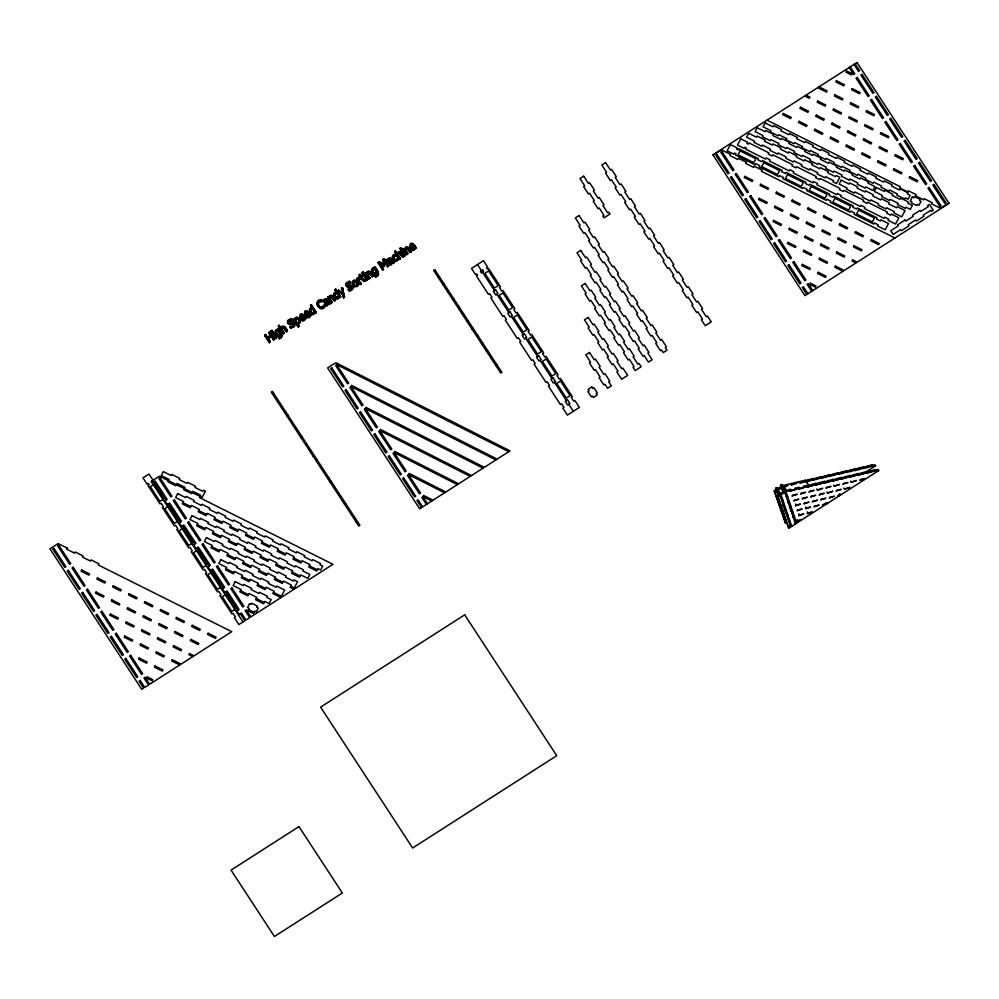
<?xml version="1.0" encoding="UTF-8"?>
<svg xmlns="http://www.w3.org/2000/svg" width="999" height="999" viewBox="0 0 999 999"><rect width="100%" height="100%" fill="white"/><g stroke="black" fill="none" stroke-linecap="round" stroke-linejoin="round"><path stroke-width="1.5" d="M389.448 263.137L390.971 260.052C387.15 261.251 390.884 265.284 391.895 261.463L390.971 260.052M305.507 314.348L306.293 312.637L308.029 312.687M410.639 247.003L411.426 245.304L413.161 245.342M352.372 283.129L354.408 286.875L357.592 286.351A2.448 2.41 -18.7 0 0 358.354 284.94L357.692 282.542L355.756 280.956A2.448 2.398 -18.7 0 0 355.207 280.869M317.395 302.897C315.784 307.53 323.239 310.19 324.95 305.482L324.25 304.395L325.224 306.293C320.779 314.71 311.838 300.025 321.104 299.588L322.015 301.548L321.104 299.588M318.344 304.658C319.955 310.851 327.46 301.398 322.939 307.48M358.017 278.783L357.53 278.034L356.643 278.596L360.252 284.503L361.139 283.941C356.106 280.806 360.09 279.033 359.428 276.848A2.035 1.998 -18.7 0 0 358.741 277.31L358.291 279.608L359.016 278.122M358.766 280.319L360.289 278.559L359.19 274.887L360.065 274.325L361.301 276.598L363.112 275.462L362.649 274.75L361.026 275.786M312.237 308.316L310.514 305.294L311.388 304.732L316.308 312.65L315.434 313.224L314.822 311.888L313.249 313.761A1.986 1.948 -18.7 0 1 311.838 313.761L310.015 312.138L309.365 309.69A2.435 2.385 -18.7 0 1 310.04 308.316A2.822 2.76 -18.7 0 1 311.963 307.505L312.237 308.316A2.822 2.76 -18.7 0 0 311.451 308.454M314.822 311.888L314.922 313.199L313.524 314.573A1.986 1.948 -18.7 0 1 312.113 314.573L310.289 312.949L309.64 310.502A2.435 2.385 -18.7 0 1 310.314 309.128M336.626 292.707L334.902 289.673L335.776 289.111L340.696 297.04L339.822 297.602L339.21 296.266L337.637 298.139A1.986 1.948 -18.7 0 1 336.226 298.139L334.403 296.516L333.753 294.068A2.435 2.385 -18.7 0 1 334.415 292.695A2.822 2.76 -18.7 0 1 336.351 291.883L336.626 292.707A2.822 2.76 -18.7 0 0 335.839 292.832M339.21 296.266L339.31 297.577L337.912 298.963A1.986 1.948 -18.7 0 1 336.501 298.951L334.677 297.327L334.028 294.88A2.435 2.385 -18.7 0 1 334.153 294.38M280.906 327.909C282.38 323.139 287.337 328.321 287.375 331.193L286.488 331.755L282.917 327.797A1.786 1.748 -18.7 0 0 282.043 328.571L281.656 329.445L284.153 333.254L283.266 333.816L278.346 325.899L279.233 325.337L281.381 328.172M328.983 297.115C330.444 292.345 335.414 297.527 335.452 300.399L334.565 300.961L330.994 297.003A1.786 1.748 -18.7 0 0 330.12 297.777L329.732 298.651L332.217 302.46L331.343 303.022L327.734 297.115L328.609 296.553L329.258 297.927C330.444 293.544 335.202 297.577 335.452 300.399M366.733 272.939C368.194 268.169 373.151 273.351 373.189 276.224L372.315 276.785L368.743 272.827A1.786 1.748 -18.7 0 0 367.869 273.601L367.482 274.475L369.967 278.284L369.093 278.846L365.484 272.939L366.358 272.377L367.008 273.751M397.165 253.446C398.626 248.676 403.584 253.858 403.621 256.731L402.747 257.292L399.175 253.334A1.786 1.748 -18.7 0 0 398.301 254.108L397.914 254.982L400.399 258.791L399.525 259.353L394.605 251.436L395.479 250.874L397.44 254.258L398.176 252.847M328.609 303.022L327.36 304.795A1.873 1.836 -18.7 0 1 325.936 305.057L325.599 304.945A2.123 2.085 -18.7 0 1 324.712 304.183C324.263 301.498 328.634 297.365 323.464 301.236C329.695 299.613 324.563 300.599 324.987 304.995A2.123 2.085 -18.7 0 0 325.874 305.756L326.211 305.869A1.873 1.836 -18.7 0 0 327.635 305.607L328.609 303.022L329.233 304.37L330.107 303.821L327.235 299.088L325.674 298.539L323.439 299.8L322.839 300.399L323.688 302.085M392.37 262.175L391.121 263.948A1.873 1.836 -18.7 0 1 389.697 264.223L389.36 264.098A2.123 2.085 -18.7 0 1 388.474 263.349C388.761 260.327 391.945 255.532 387.45 261.251C392.644 257.33 388.336 261.426 388.748 264.161A2.123 2.085 -18.7 0 0 389.635 264.922L389.972 265.035A1.873 1.836 -18.7 0 0 391.396 264.76L392.37 262.175L392.994 263.536L393.868 262.974L390.996 258.254L389.435 257.705L387.2 258.966L386.601 259.565L387.45 261.251M374.375 268.531L374.013 267.47L374.837 266.945C376.798 269.543 381.668 275.749 375.686 277.048C372.714 274.5 379.832 274.937 376.848 271.928L374.775 273.863L372.09 272.252M376.848 271.928L377.123 272.739C374.213 278.908 368.206 268.032 374.013 267.47M314.348 311.164C312.962 315.946 307.58 308.416 312.425 308.216L314.623 311.975L313.311 313.574M338.736 295.542C337.35 300.324 331.968 292.794 336.813 292.595C344.717 301.248 329.595 296.99 337.088 293.419L339.011 296.353M279.945 333.004C278.434 337.637 273.326 330.357 278.109 330.194L280.045 334.215M376.386 271.228C374.875 275.861 369.78 268.581 374.563 268.419L376.66 272.04L375 273.651M328.421 303.122L326.96 304.832M391.895 261.463L391.196 263.773M310.214 313.798C307.367 325.249 299.4 304.77 309.515 312.525L305.906 314.835L306.88 315.771A1.723 1.686 -18.7 0 0 308.029 315.909L310.214 313.798L309.103 316.383M412.275 249.25L411.301 248.314L414.922 246.004C413.111 241.446 407.167 246.466 410.801 249.4C414.273 253.971 417.532 244.068 415.147 248.127M300.474 316.933L301.923 315.584L303.471 316.458C302.073 311.988 297.327 317.907 300.649 319.955C306.056 324.475 305.706 313.399 306.069 318.781M281.656 329.445L281.768 327.759A1.786 1.748 -18.7 0 1 282.642 326.985L283.853 327.397L286.488 331.755M329.732 298.651L329.845 296.965A1.786 1.748 -18.7 0 1 330.719 296.191L331.93 296.616L334.565 300.961M367.482 274.475L367.595 272.777A1.786 1.748 -18.7 0 1 368.469 272.015L369.68 272.427L372.315 276.785M397.914 254.982L398.027 253.296A1.786 1.748 -18.7 0 1 398.901 252.522L400.112 252.947L402.747 257.292M405.157 249.35L405.544 248.476A1.786 1.748 -18.7 0 1 406.418 247.702L407.629 248.127L410.264 252.472L411.151 251.91C411.113 249.038 406.143 243.856 404.682 248.626L403.434 248.626L403.708 249.438L407.043 254.545L407.642 253.159L405.157 249.35L407.917 253.971M405.432 250.162L405.819 249.288A1.786 1.748 -18.7 0 1 406.693 248.514L410.264 252.472M295.017 319.855C296.403 314.985 301.76 322.602 296.903 322.739L295.017 319.855L297.178 323.551C302.035 323.414 296.678 315.796 295.292 320.667M352.197 288.299L351.236 289.348M405.144 248.888L406.081 247.715M336.688 364.71L335.564 365.434L347.552 383.766L348.676 383.054L336.576 364.535L337.2 363.361L510.027 450.886L419.655 508.766L327.61 367.919L335.489 362.874L337.2 363.361M393.281 256.006L392.507 258.591L394.543 261.251A2.398 2.36 -18.7 0 0 396.166 261.438C399.588 260.027 399.438 256.169 395.891 260.627A2.398 2.36 -18.7 0 1 394.268 260.439C391.196 259.128 391.72 254.196 395.292 254.233L396.141 256.044L395.292 254.233M305.794 317.969C297.927 327.023 297.802 306.581 304.757 316.558L301.448 319.28M310.826 314.735C309.053 323.738 300.137 309.653 308.241 312.412L305.469 314.185L305.244 312.887L306.368 311.638M415.959 247.402C408.091 256.468 407.954 236.014 414.922 246.004M360.027 277.447L360.614 277.06L363.636 281.593L366.221 280.619C365.597 277.759 361.963 281.843 361.488 276.498L364.123 280.657M365.447 279.033C365.959 282.792 360.102 279.77 360.614 277.06M317.732 302.26L318.856 301.211M377.285 275.212L377.123 272.739M365.946 279.807L365.072 280.582M293.107 326.586L294.118 324.975C292.682 322.577 287.138 326.698 287.5 321.516A2.635 2.585 -18.7 0 1 288.074 320.13L291.271 318.506L292.257 320.404L291.908 319.63L290.072 319.83L288.748 322.128L293.481 322.028L294.73 323.301L294.643 326.486L291.059 328.259C287.724 325.05 294.056 327.235 293.843 324.163C292.882 321.253 288.424 325.936 287.774 322.327A2.635 2.585 -18.7 0 1 288.349 320.941M304.058 319.605L305.132 317.058L302.984 319.143A1.723 1.686 -18.7 0 1 301.848 319.006L300.861 318.069L304.483 315.746M372.839 269.006L371.765 270.667L372.028 272.44M786.488 485.189L787.424 484.44L788.149 485.539L781.855 487.999L780.993 486.488M790.721 484.203L791.658 483.466L792.382 484.565L796.615 483.578L795.891 482.48L794.954 483.229M791.445 485.314L792.382 484.565M782.055 489.635L780.544 485.164L781.668 484.453L785.376 490.946L790.546 489.21L791.258 490.309L790.321 491.058L794.555 490.072L795.491 489.323L794.779 488.224L799.013 487.25L799.724 488.349L798.788 489.098L803.021 488.111L803.958 487.362L803.246 486.263L807.479 485.277L808.191 486.388L807.267 487.125L806.543 486.026M799.912 483.341L805.082 481.618L804.357 480.519L803.421 481.256M804.482 481.019L805.419 480.269L809.252 486.138L808.328 486.888M804.832 480.931L812.824 478.546L813.548 479.645L812.612 480.394L822.015 477.684L821.29 476.585L813.311 478.971M805.556 482.03L813.548 479.645M811.9 479.295L812.824 478.546M807.954 485.701L815.946 483.316L816.658 484.415L815.733 485.164L825.124 482.455L824.412 481.356L815.009 484.065L815.946 483.316M820.366 477.335L829.757 474.625L830.481 475.724L821.078 478.434L820.366 477.335L821.29 476.585M810.052 486.301L810.976 485.564M807.267 487.125L816.658 484.415M821.078 478.434L822.015 477.684M828.833 475.374L829.757 474.625M818.518 484.34L819.442 483.591M830.481 475.724L829.545 476.473L838.948 473.763L838.236 472.664L830.244 475.037M823.476 482.105L832.879 479.395L833.603 480.494L824.2 483.204L823.476 482.105L824.412 481.356M796.265 505.082L795.329 505.831L800.499 504.108L796.265 505.082L795.541 503.983M824.2 483.204L825.124 482.455M838.236 472.664L837.299 473.401L846.702 470.691L847.414 471.79L846.49 472.539L855.881 469.83L855.169 468.731L847.177 471.116M817.394 490.097L822.564 488.361L817.394 490.097L816.683 488.986M826.985 482.38L827.909 481.63M838.948 473.763L838.011 474.513L847.414 471.79M832.879 479.395L831.942 480.144L841.345 477.422L842.07 478.533L841.133 479.27L840.409 478.171L841.345 477.422M833.603 480.494L832.666 481.243L842.07 478.533M840.409 478.171L849.812 475.462L850.536 476.56L849.6 477.31L859.003 474.6L858.278 473.501L850.286 475.886M854.232 469.48L863.636 466.77L864.347 467.869L854.957 470.579L854.232 469.48L855.169 468.731M806.393 508.041L805.456 508.791L810.626 507.067L806.393 508.041L805.681 506.943M834.327 486.163L839.497 484.44L834.327 486.163L833.616 485.064M799.6 514.935L798.663 515.684L803.833 513.948L799.6 514.935L798.875 513.836M854.957 470.579L855.881 469.83M841.133 479.27L850.536 476.56M827.534 493.056L832.704 491.321L827.534 493.056L826.81 491.958M848.875 476.211L849.812 475.462M797.876 520.641L796.94 521.391L800.836 519.955L797.876 520.641L797.152 519.542M808.066 512.974L807.13 513.723L812.299 511.988L808.066 512.974L807.342 511.875M864.347 467.869L863.423 468.618L872.826 465.909L872.102 464.81L864.11 467.182M857.354 474.25L866.745 471.54L867.469 472.639L858.066 475.349L857.354 474.25L858.278 473.501M858.066 475.349L859.003 474.6M872.102 464.81L871.165 465.546L874.899 464.685L875.624 465.784L863.923 473.276M851.273 482.242L856.43 480.507L851.273 482.242L850.549 481.131M872.826 465.909L871.89 466.658L875.624 465.784M844.467 489.123L849.637 487.4L844.467 489.123L843.743 488.024M865.821 472.277L866.745 471.54M826.635 503.883L827.559 503.134L822.402 504.87L826.635 503.883L825.911 502.784M867.469 472.639L866.533 473.389L875.936 470.666L875.224 469.567L867.232 471.953M840.509 494.83L837.661 496.016L840.509 494.83L839.784 493.718M874.287 470.317L878.021 469.455L878.733 470.554L874.999 471.416L874.287 470.317L875.224 469.567M874.999 471.416L875.936 470.666M327.21 300.886C323.389 302.085 327.123 306.131 328.134 302.31L327.21 300.886L325.861 304.358M264.685 335.09L265.609 334.49L267.345 337.163L270.554 335.115L268.806 332.442L269.73 331.855L274.176 338.649L273.526 340.06L271.079 335.914L267.869 337.962L270.329 342.108L269.405 342.707L264.685 335.09L269.405 342.707M271.004 330.981L272.003 330.332L272.577 331.231L271.853 332.679L271.004 330.981L271.853 332.679M362.113 272.615L363.112 271.978L363.698 272.864L362.974 274.325L362.113 272.615L362.974 274.325M383.991 261.001L384.215 266.508L379.533 262.849L383.366 268.719L382.779 270.08L378.059 262.462L379.32 261.663L383.529 264.335L382.729 259.478L384.016 258.654L388.461 265.447L387.812 266.858L383.716 260.177L387.812 266.858M400.062 248.301L401.061 247.665L401.648 248.564L400.924 250.012L400.062 248.301L400.924 250.012M278.621 326.71L279.233 325.337M310.789 306.106L311.388 304.732M335.177 290.484L335.776 289.111M394.88 252.248L395.479 250.874M264.96 335.901L265.609 334.49M270.554 335.115L270.829 335.926L269.081 333.254L269.73 331.855M271.278 331.793L272.003 330.332M362.387 273.426L363.112 271.978M378.334 263.286L379.595 262.475L382.754 264.473M400.337 249.126L401.061 247.665M271.578 331.868L272.577 331.231M362.699 273.514L363.698 272.864M400.649 249.201L401.648 248.564M350.112 282.355L347.615 282.904L346.69 284.39C350.924 284.777 357.692 286.775 348.913 290.209C346.603 288.024 352.485 289.76 351.973 286.925C350.861 284.166 345.629 288.861 345.629 284.278A2.635 2.585 -18.7 0 1 346.203 282.892L349.4 281.268L350.112 282.355L350.312 283.216L347.04 284.678L347.827 286.251M321.815 300.687C317.557 299.675 316.92 305.257 319.955 307.217M272.203 332.679L273.077 332.118L276.411 337.225L275.811 338.599L272.203 332.679L275.811 338.599M277.16 330.432L278.384 328.721C280.719 331.106 285.04 337.637 279.233 338.836C276.523 336.426 281.693 337.175 281.006 334.752M293.319 319.156L294.543 319.131C296.703 312.974 303.684 322.977 297.365 323.439L299.038 326.386L298.152 326.948L293.319 319.156L298.152 326.948M342.869 293.768L341.546 288.261L342.457 287.675L344.493 297.277L343.556 297.877L343.094 295.142L337.749 290.697L338.698 290.085L342.595 292.957M363.311 274.325L364.198 273.763L367.52 278.858L366.92 280.232L363.311 274.325L366.92 280.232M401.261 250.012L402.147 249.45L405.482 254.558L404.87 255.931L401.261 250.012L404.87 255.931M350.312 283.216L349.4 281.268M272.477 333.491L273.077 332.118M278.384 328.721L277.934 330.319M293.594 319.967L294.193 318.594M328.009 297.927L328.609 296.553M338.024 291.508L338.698 290.085M342.744 288.486L341.82 289.073L341.546 288.261M356.918 279.408L357.53 278.034M363.586 275.137L364.198 273.763M374.288 268.281L375.112 267.757M401.536 250.824L402.147 249.45M323.414 301.273L322.839 300.399M395.866 255.232C392.644 254.483 392.607 259.016 394.955 260.277M361.763 277.31L363.386 276.273L363.112 275.462M303.197 315.634L300.437 317.407L300.2 316.121L301.323 314.86M268.144 338.786L271.353 336.725M411.301 248.314L411.026 247.502L414.647 245.192M305.744 314.997L307.592 313.811M410.876 247.665L410.601 246.853L413.361 245.08C411.925 242.657 408.953 245.891 410.876 247.665L412.712 246.478M306.481 316.059L309.79 313.336L309.515 312.525M383.941 265.697L383.716 260.177M290.309 327.123L292.52 326.873M351.885 285.602C355.144 287.3 351.973 291.283 349.188 291.021L348.439 289.885L349.238 289.91M269.131 341.895L270.055 341.296L267.869 337.962M273.526 340.06L274.176 338.649M275.537 337.787L276.411 337.225M283.266 333.816L283.878 332.442L281.381 328.634M286.214 330.944L287.1 330.382M315.16 312.4L316.034 311.838M328.958 303.559L329.832 303.009M331.343 303.022L331.943 301.648L329.458 297.839M334.29 300.15L335.177 299.588M339.548 296.778L340.422 296.216M360.252 284.503L360.864 283.129L358.491 279.508M366.645 279.42L367.52 278.858M369.093 278.846L369.692 277.472L367.207 273.664M372.04 275.974L372.914 275.412M382.779 270.08L383.366 268.719M387.537 266.046L388.461 265.447M392.719 262.725L393.594 262.163M399.525 259.353L400.124 257.979L397.639 254.171M402.472 256.481L403.346 255.919M404.595 255.12L405.482 254.558M407.043 254.545L407.642 253.159M409.99 251.661L410.876 251.099M278.421 337.088L279.233 338.836M375.686 277.048L375.1 276.161L375.949 275.924M297.877 326.136L298.763 325.574L297.365 323.439M343.556 297.877L344.218 296.466L342.457 287.675M438.424 277.697L439.548 276.973M272.502 394.018L273.626 393.294M443.219 285.04L444.343 284.315M448.014 292.37L449.138 291.646M452.797 299.7L453.933 298.988M284.49 412.35L285.614 411.638M286.888 416.021L288.012 415.297M457.592 307.043L458.728 306.318M462.387 314.373L463.511 313.661M713.149 155.157L721.303 149.937L722.602 150.412L730.506 154.358L729.882 155.532L737.786 159.478L738.411 158.304L746.315 162.25L745.691 163.424L753.596 167.382L754.22 166.209L762.125 170.155L761.5 171.328L894.942 237.999M467.182 321.715L468.306 320.991M298.876 434.365L300 433.641M301.273 438.024L302.397 437.312M471.978 329.046L473.101 328.334M476.773 336.388L477.897 335.664M481.568 343.718L482.692 342.994M313.249 456.368L314.373 455.644M315.647 460.039L316.77 459.315M486.363 351.061L487.487 350.337M491.158 358.391L492.282 357.667M495.954 365.734L497.077 365.01M327.635 478.384L328.758 477.659M330.032 482.042L331.156 481.318M342.02 500.387L343.144 499.662M344.418 504.058L345.542 503.334M356.393 522.39L357.53 521.678M948.813 202.972L940.646 208.204L939.36 207.73L931.455 203.784L932.067 202.61L924.162 198.664L923.551 199.837L915.646 195.879L916.258 194.705L908.353 190.759L907.741 191.933L899.837 187.987L900.449 186.813L767.007 120.142M777.647 494.118L775.674 488.299L776.797 487.574L781.081 494.755L780.494 494.068M774.237 490.809L785.626 523.426L774.237 490.809L782.117 485.764L805.419 480.269M781.131 486.888L782.254 486.176M774.962 491.908L783.915 486.525M781.992 488.399L783.116 487.687M783.104 491.683L784.227 490.971M878.733 470.554L788.735 528.196L777.359 495.579L783.915 491.371M784.964 492.757L786.088 492.045L787.487 496.141L786.35 496.865L784.377 491.033L785.514 490.322L781.668 484.453M788.735 528.196L778.071 496.678L785.951 491.633L809.252 486.138M786.225 492.445L785.102 493.169L781.268 487.3M786.213 496.453L787.337 495.729M787.761 496.965L786.638 497.689L788.024 501.785L789.148 501.073L787.037 495.866M786.775 498.101L787.899 497.377M787.886 501.386L789.01 500.661M783.416 505.731L784.552 505.019L785.938 509.115L784.814 509.84L782.704 504.632M789.56 502.297L788.436 503.021L787.587 501.51M789.547 506.306L790.671 505.581M785.089 510.664L786.213 509.94L787.599 514.048L786.475 514.76L784.365 509.565M791.233 507.23L790.109 507.942L789.385 506.843M792.344 510.514L791.22 511.226L790.496 510.127M787.886 514.86L786.75 515.584L788.149 519.692L789.272 518.968L787.162 513.761M792.756 511.738L791.633 512.462L793.019 516.57L794.155 515.846L792.045 510.639M791.77 512.874L792.894 512.15M792.881 516.158L794.005 515.434M794.567 517.07L793.443 517.794L792.719 516.695M794.555 521.078L795.679 520.354M795.379 520.491L796.091 521.59L794.967 522.315L795.491 523.876L794.779 522.777M289.186 320.204L290.372 319.618M414.223 249.051L413.424 249.388A1.723 1.686 -18.7 0 1 413.037 249.425M280.007 337.512L281.356 336.139L280.407 333.703C277.734 339.648 271.803 329.82 277.56 329.245M357.242 284.028L355.169 281.069A1.399 1.374 -18.7 0 0 354.146 281.081L353.122 281.693A2.473 2.423 -18.7 0 0 352.759 282.118M388.324 259.116L389.285 258.616M324.563 299.962L325.524 299.463M354.146 281.081L353.509 281.493A1.411 1.386 -18.7 0 0 353.059 282.417L354.982 285.352A1.411 1.386 -18.7 0 0 356.019 285.339L356.655 284.927A1.411 1.386 -18.7 0 0 357.093 284.003L356.968 283.216M396.391 260.414C398.489 259.028 397.864 257.155 396.116 259.603A1.523 1.486 -18.7 0 1 395.042 259.628L393.556 257.23L396.141 256.044M295.979 318.244C299.675 316.333 302.397 324.213 297.64 324.25M375.412 276.236C380.856 275.212 377.41 269.143 374.837 266.945M278.958 338.012L281.568 336.438L281.706 333.866M394.205 255.394L395.567 255.045M291.458 323.139L292.282 322.864M785.376 490.946L786.3 490.197M796.365 482.904L800.124 481.493L800.848 482.592M861.787 473.776L863.273 473.426M376.66 272.04L374.837 269.231L373.489 269.693L372.839 271.616L374.4 273.564M314.623 311.975L312.699 309.028L311.376 309.49L310.739 311.463L312.375 313.536M280.22 333.816L278.384 331.006L276.748 331.693L276.398 333.391L278.246 335.427M290.035 326.311L290.784 327.447C293.356 327.872 297.028 323.426 293.082 322.727M290.959 319.43L292.257 320.404L289.223 321.391L289.335 323.289M399.325 252.223L401.148 252.997L403.621 256.731M283.079 326.685L284.89 327.46L287.375 331.193M302.26 314.66L304.757 316.558M322.015 301.548L318.943 302.31L318.381 304.832M369.28 271.691L373.189 276.224M390.134 258.491L393.868 262.974M182.917 502.659L190.821 506.605M198.726 510.551L206.631 514.497M214.535 518.456L222.44 522.402M230.344 526.348L238.249 530.294M246.154 534.253L254.058 538.199M261.963 542.145L269.867 546.103M277.772 550.049L285.677 553.995M293.581 557.942L301.486 561.9M309.39 565.846L317.295 569.792M197.303 524.662L205.207 528.608M213.112 532.567L221.016 536.513M228.921 540.459L236.825 544.405M244.73 548.364L252.635 552.31M260.539 556.256L268.444 560.202M276.348 564.16L284.253 568.106M292.158 572.052L300.062 576.011M211.688 546.665L219.58 550.624M227.485 554.57L235.389 558.516M243.294 562.462L251.199 566.421M259.103 570.367L267.008 574.313M274.912 578.271L282.817 582.217M290.721 586.163L294.28 587.936M226.061 568.681L233.966 572.627M241.87 576.573L249.775 580.531M257.68 584.477L265.584 588.423M273.489 592.37L281.393 596.328M240.447 590.684L248.351 594.63M256.256 598.588L264.161 602.534M248.501 609.527L254.033 612.3M336.576 364.535L508.728 451.723M497.19 459.115L351.573 385.364L350.961 386.538L495.891 459.94M484.353 467.332L365.959 407.367L365.334 408.541L483.054 468.169M471.516 475.561L380.344 429.383L379.72 430.557L470.217 476.386M458.678 483.778L394.73 451.386L394.106 452.559L457.38 484.602M445.841 491.995L409.103 473.401L408.479 474.562L444.543 492.832M433.004 500.224L423.501 495.404L422.877 496.578L431.705 501.048M308.229 311.663L309.79 313.336M379.533 262.849L384.215 266.508M407.979 247.59L411.151 251.91M337.749 290.697L343.094 295.142M339.947 291.621L341.895 293.044M327.16 299.6L330.107 303.821M352.048 287.213L347.502 287.35L345.904 285.09A2.635 2.585 -18.7 0 1 346.191 284.141M356.78 283.117L355.444 281.88A1.399 1.374 -18.7 0 0 354.42 281.893L353.783 282.305A1.411 1.386 -18.7 0 0 353.334 283.229L355.257 286.164A1.411 1.386 -18.7 0 0 356.293 286.151L357.317 285.539A2.448 2.41 -18.7 0 0 358.079 284.116L357.417 281.73L355.482 280.145A2.448 2.398 -18.7 0 0 353.858 280.244L352.847 280.881A2.473 2.423 -18.7 0 0 352.098 282.317C351.735 284.703 354.77 287.662 356.93 285.739A1.411 1.386 -18.7 0 0 357.305 285.165M411.026 247.502L412 248.439A1.723 1.686 -18.7 0 0 413.149 248.576L415.284 246.503L415.559 247.315M855.132 63.699L859.689 70.667L858.553 71.391L854.008 64.423M850.249 66.821L854.807 73.789L853.683 74.513L849.125 67.545M812.824 290.597L808.278 283.629L807.142 284.353L811.7 291.321M807.954 293.718L803.396 286.75L802.272 287.475L806.83 294.443M867.869 465.784L868.593 466.883M870.978 470.554L871.702 471.653M866.932 466.533L867.656 467.632M870.054 471.303L870.766 472.402M859.402 467.744L860.114 468.856M862.512 472.515L863.236 473.613M858.466 468.494L859.19 469.592M861.588 473.264L862.299 474.363M850.936 469.717L851.648 470.816M854.045 474.488L854.769 475.586M849.999 470.467L850.723 471.565M853.121 475.224L853.833 476.336M842.469 471.678L843.181 472.777M845.579 476.448L846.303 477.547M841.533 472.427L842.244 473.526M844.642 477.197L845.366 478.296M834.003 473.638L834.714 474.737M837.112 478.409L837.836 479.508M833.066 474.388L833.778 475.487M836.175 479.158L836.9 480.257M838.848 494.468L839.572 495.566M825.524 475.599L826.248 476.71M828.646 480.369L829.37 481.468M824.6 476.348L825.311 477.447M827.709 481.118L828.433 482.217M817.057 477.572L817.781 478.671M820.179 482.342L820.891 483.441M816.133 478.321L816.845 479.42M819.242 483.079L819.967 484.19M808.591 479.532L809.315 480.631M811.712 484.303L812.424 485.402M807.654 480.282L808.378 481.381M810.776 485.052L811.5 486.151M783.191 485.427L787.025 491.296M785.239 490.534L785.951 491.633L785.514 490.322M780.544 485.164L784.377 491.033M784.827 492.357L784.103 491.246L784.39 492.07M782.379 490.584L783.241 492.095M775.674 488.299L779.507 494.168L781.48 499.987L782.604 499.275L781.218 495.167L780.082 495.891L779.232 494.38L780.231 496.291M776.111 489.61L776.972 491.121L777.959 489.985M776.385 490.422L777.11 491.533M777.497 493.706L778.358 495.217M777.359 495.579L778.071 496.678M789.897 525.899L790.621 526.997L790.084 525.437L791.22 524.712L791.745 526.273M477.497 264.548L481.568 270.779M482.529 272.252L494.505 290.597M496.903 294.255L508.891 312.6M511.288 316.271L523.276 334.603M525.674 338.274L537.649 356.618M540.047 360.289L552.035 378.621M554.433 382.292L566.421 400.636M568.818 404.295L573.376 411.263M415.621 247.277L416.233 248.214M403.434 248.626L406.768 253.721M401.336 248.476L401.923 249.375M402.422 250.262L405.756 255.369M395.754 251.686L397.44 254.258M394.605 251.436L399.25 258.541M391.246 260.864L392.17 262.275M386.601 259.565L387.175 260.427M388.736 266.258L384.016 258.654M379.807 263.674L383.641 269.53M378.059 262.462L382.505 269.268M365.484 272.939L368.818 278.034M363.386 272.789L363.973 273.676M364.473 274.575L367.807 279.67M363.386 276.273L362.649 274.75M365.721 279.845L366.221 280.619M357.804 278.846L358.291 279.608M356.643 278.596L359.977 283.691M336.051 289.922L340.696 297.04M334.902 289.673L336.351 291.883M327.734 297.115L331.069 302.21M311.663 305.544L316.308 312.65M310.514 305.294L311.963 307.505M310.489 314.61L311.101 315.547M427.535 503.721L422.989 496.753L421.853 497.477L426.411 504.445M422.664 506.843L418.106 499.875L416.983 500.599L421.528 507.567M278.346 325.899L282.992 333.004M278.659 329.533L281.618 334.053M280.969 334.965L280.682 334.515C279.757 338.012 275.1 336.026 275.287 333.004M272.277 331.144L272.864 332.043M273.351 332.929L276.686 338.037M270.005 332.667L274.45 339.473M271.079 335.914L273.251 339.248M265.884 335.314L267.045 337.088M153.059 480.244L148.976 474.013L142.969 477.859L147.053 484.09L148.177 483.379L149.138 484.84L148.014 485.564L159.99 503.908L161.114 503.184L163.511 506.855L162.387 507.567L174.375 525.911L175.499 525.187L177.897 528.858L176.773 529.582L188.761 547.914L189.885 547.202L192.283 550.861L191.159 551.585L203.134 569.929L204.271 569.205L206.656 572.877L205.532 573.588L217.52 591.932L218.644 591.208L221.041 594.88L219.917 595.604L231.905 613.948L233.029 613.224L235.427 616.883L234.303 617.607L238.848 624.575L244.855 620.729L240.309 613.761M154.008 481.718L165.996 500.062M168.394 503.721L180.382 522.065M182.78 525.736L194.755 544.068M197.153 547.739L209.141 566.083M211.538 569.742L223.526 588.086M225.924 591.758L237.912 610.102M151.923 480.969L152.884 482.442L155.132 480.994L167.12 499.338L164.872 500.774L167.27 504.445L169.518 503.009L181.506 521.341L179.258 522.789L181.656 526.448L183.903 525.012L195.891 543.356L193.631 544.792L196.029 548.463L198.289 547.015L210.265 565.359L208.017 566.808L210.414 570.466L212.662 569.03L224.65 587.362L222.402 588.811L224.8 592.482L227.048 591.033L239.036 609.378L236.775 610.814L239.173 614.485L241.433 613.049L245.979 620.017L249.738 617.607L245.18 610.639L246.303 609.914L250.861 616.883L332.979 564.298L199.538 497.614L200.774 495.267L192.869 491.321L191.633 493.668L183.729 489.722L184.965 487.375L177.06 483.416L175.824 485.776L167.919 481.818L169.156 479.47L161.251 475.524L163.299 471.603L171.204 475.561L171.816 474.388L179.72 478.334L179.108 479.508L187.013 483.454L187.625 482.28L195.529 486.226L194.917 487.4L202.822 491.358L203.434 490.184L205.419 491.171L202.135 497.44L159.34 476.223L151.174 481.456L242.982 621.94M796.091 521.59L796.628 523.151M781.705 487.587L783.516 492.919M776.797 487.574L777.234 488.886M776.835 490.709L778.783 496.453M400.124 257.979L400.399 258.791M398.264 258.766L398.539 259.578M390.534 259.365L390.809 260.177M382.729 259.478L383.017 260.289M384.503 265.334L384.777 266.146M379.32 261.663L379.595 262.475M374.563 268.419L374.837 269.231M374.875 275.312L375.1 276.161M369.692 277.472L369.967 278.284M366.358 272.377L366.633 273.189M360.065 274.325L359.465 275.699L359.19 274.887M359.553 276.723L359.827 277.547M359.965 277.772L360.239 278.584M360.864 283.129L361.139 283.941M348.913 290.209L349.188 291.021M348.514 289.847L348.239 289.036L348.439 289.885M344.218 296.466L344.493 297.277M336.813 292.595L337.088 293.419M331.943 301.648L332.217 302.46M326.773 300.212L327.048 301.024M324.95 305.482L325.224 306.293M312.425 308.216L312.699 309.028M305.906 314.835L306.181 315.647M300.861 318.069L301.136 318.881M298.763 325.574L299.038 326.386M296.903 322.739L297.178 323.551M291.271 318.506L291.546 319.318M290.784 327.447L291.059 328.259M290.11 326.273L290.384 327.085M283.878 332.442L284.153 333.254M278.109 330.194L278.384 331.006M268.806 332.442L269.081 333.254M270.055 341.296L270.329 342.108M342.819 294.33L343.281 297.065M67.308 548.026L66.696 549.2L74.6 553.146L75.212 551.972L83.117 555.919L82.505 557.105L90.41 561.051L91.021 559.877L98.926 563.823L98.314 564.997L231.743 631.668L149.638 684.265L145.08 677.297L143.956 678.021L148.514 684.989L144.755 687.387L140.197 680.419L139.073 681.143L143.631 688.111L141.758 689.31L49.95 548.826L58.104 543.606L67.308 548.026M81.693 570.029L81.081 571.203L88.986 575.162L89.598 573.988L81.693 570.029M97.502 577.934L96.878 579.108L104.783 583.054L105.407 581.88L97.502 577.934M96.079 592.045L95.454 593.219L103.359 597.165L103.983 595.991L96.079 592.045M113.312 585.826L112.687 587L120.592 590.958L121.216 589.785L113.312 585.826M111.876 599.937L111.264 601.111L119.168 605.069L119.78 603.896L111.876 599.937M110.452 614.048L109.84 615.222L117.745 619.168L118.357 617.994L110.452 614.048M177.685 493.618L175.624 497.527L183.529 501.486L182.305 503.833L190.21 507.779L191.433 505.432L199.338 509.378L198.114 511.725L206.019 515.671L207.243 513.324L215.147 517.282L213.923 519.63L221.828 523.576L223.052 521.228L230.956 525.174L229.733 527.522L237.637 531.48L238.861 529.12L246.765 533.079L245.542 535.427L253.446 539.373L254.67 537.025L262.575 540.971L261.351 543.319L269.255 547.277L270.479 544.93L278.384 548.876L277.16 551.223L285.065 555.169L286.288 552.822L294.193 556.768L292.969 559.115L300.874 563.074L302.098 560.726L310.002 564.672L308.778 567.02L316.683 570.966L317.907 568.618L320.679 570.004L322.727 566.083L319.955 564.71L320.579 563.536L312.675 559.577L312.05 560.751L304.146 556.805L304.77 555.631L296.865 551.685L296.241 552.859L288.336 548.901L288.961 547.727L281.056 543.781L280.432 544.954L272.527 541.008L273.152 539.835L265.247 535.889L264.623 537.062L256.731 533.104L257.342 531.93L249.438 527.984L248.826 529.158L240.921 525.212L241.533 524.038L233.629 520.092L233.017 521.266L225.112 517.307L225.724 516.133L217.819 512.187L217.208 513.361L209.303 509.415L209.915 508.241L202.01 504.283L201.398 505.457L193.494 501.51L194.106 500.337L186.201 496.391L185.589 497.564L177.685 493.618M129.121 593.731L128.496 594.904L136.401 598.851L137.025 597.677L129.121 593.731M127.685 607.842L127.073 609.015L134.977 612.961L135.589 611.788L127.685 607.842M126.261 621.952L125.649 623.126L133.554 627.072L134.166 625.898L126.261 621.952M124.838 636.051L124.226 637.237L132.13 641.183L132.742 640.009L124.838 636.051M144.93 601.623L144.306 602.809L152.21 606.755L152.835 605.581L144.93 601.623M192.058 515.621L190.01 519.542L197.914 523.488L196.691 525.836L204.595 529.782L205.819 527.435L213.724 531.381L212.487 533.741L220.392 537.687L221.628 535.339L229.533 539.285L228.296 541.633L236.201 545.579L237.437 543.231L245.342 547.19L244.106 549.537L252.01 553.483L253.247 551.136L261.151 555.082L259.915 557.43L267.819 561.376L269.056 559.028L276.96 562.986L275.724 565.334L283.629 569.28L284.865 566.933L292.769 570.879L291.533 573.226L299.438 577.185L300.674 574.825L307.792 578.384L309.84 574.475L302.722 570.916L303.334 569.742L295.429 565.796L294.817 566.97L286.913 563.011L287.525 561.838L279.62 557.892L279.008 559.065L271.104 555.119L271.716 553.946L263.823 549.987L263.199 551.173L255.294 547.215L255.919 546.041L248.014 542.095L247.39 543.269L239.485 539.323L240.11 538.149L232.205 534.19L231.581 535.364L223.676 531.418L224.3 530.244L216.396 526.298L215.772 527.472L207.867 523.526L208.491 522.352L200.587 518.394L199.962 519.567L192.058 515.621M143.494 615.734L142.882 616.907L150.787 620.866L151.398 619.692L143.494 615.734M142.07 629.845L141.458 631.018L149.363 634.977L149.975 633.791L142.07 629.845M140.647 643.955L140.035 645.129L147.939 649.075L148.551 647.901L140.647 643.955M160.739 609.527L160.115 610.701L168.019 614.647L168.644 613.473L160.739 609.527M139.223 658.066L138.599 659.24L146.503 663.186L147.128 662.012L139.223 658.066M159.303 623.638L158.691 624.812L166.596 628.758L167.208 627.584L159.303 623.638M206.443 537.624L204.395 541.545L212.3 545.491L211.064 547.839L218.968 551.798L220.205 549.45L228.109 553.396L226.873 555.744L234.777 559.69L236.014 557.342L243.918 561.288L242.682 563.648L250.587 567.594L251.823 565.247L259.728 569.193L258.491 571.54L266.396 575.486L267.632 573.139L275.537 577.085L274.3 579.445L282.205 583.391L283.441 581.043L291.346 584.989L290.11 587.337L293.669 589.11L297.565 581.68L294.006 579.895L293.394 581.068L285.489 577.122L286.101 575.948L278.197 572.002L277.585 573.176L269.68 569.23L270.292 568.056L262.387 564.098L261.775 565.272L253.871 561.326L254.483 560.152L246.578 556.206L245.966 557.38L238.062 553.434L238.674 552.247L230.769 548.301L230.157 549.475L222.253 545.529L222.864 544.355L214.96 540.409L214.348 541.583L206.443 537.624M157.879 637.749L157.268 638.923L165.172 642.869L165.784 641.695L157.879 637.749M156.456 651.86L155.844 653.034L163.749 656.98L164.36 655.806L156.456 651.86M176.548 617.432L175.924 618.606L183.828 622.552L184.453 621.378L176.548 617.432M147.278 676.91L146.666 678.084L152.198 680.856L152.81 679.682L147.278 676.91M155.032 665.958L154.408 667.132L162.313 671.091L162.937 669.917L155.032 665.958M175.112 631.53L174.5 632.704L182.405 636.663L183.017 635.489L175.112 631.53M173.689 645.641L173.077 646.815L180.981 650.774L181.593 649.6L173.689 645.641M220.829 559.64L218.781 563.548L226.673 567.507L225.449 569.855L233.354 573.801L234.578 571.453L242.482 575.399L241.258 577.747L249.163 581.705L250.387 579.345L258.291 583.304L257.068 585.651L264.972 589.597L266.196 587.25L274.101 591.196L272.877 593.543L280.781 597.502L284.678 590.059L276.773 586.113L276.161 587.287L268.256 583.329L268.868 582.155L260.964 578.209L260.352 579.383L252.447 575.436L253.059 574.263L245.155 570.317L244.543 571.49L236.638 567.532L237.25 566.358L229.345 562.412L228.734 563.586L220.829 559.64M172.265 659.752L171.653 660.926L179.545 664.872L180.17 663.698L172.265 659.752M192.357 625.324L191.733 626.498L199.638 630.444L200.262 629.27L192.357 625.324M190.921 639.435L190.31 640.609L198.214 644.555L198.826 643.381L190.921 639.435M189.498 653.546L188.886 654.72L192.445 656.493L193.057 655.319L189.498 653.546M208.167 633.229L207.542 634.402L215.447 638.349L216.059 637.175L208.167 633.229M235.202 581.643L233.154 585.564L241.059 589.51L239.835 591.858L247.74 595.804L248.963 593.456L256.868 597.414L255.644 599.762L263.549 603.708L264.772 601.361L269.118 603.533L271.179 599.612L266.82 597.439L267.445 596.266L259.54 592.32L258.916 593.493L251.011 589.547L251.636 588.374L243.731 584.415L243.107 585.589L235.202 581.643M249.588 603.658L247.54 607.567L249.126 608.354L247.889 610.714L253.421 613.473L254.658 611.126L256.231 611.912L258.279 607.991L256.706 607.205L257.317 606.031L251.785 603.271L251.174 604.445L249.588 603.658M730.406 144.568L727.122 150.837L733.84 154.183L734.465 153.009L736.038 153.809L735.426 154.982L755.182 164.847L755.806 163.674L759.752 165.647L759.14 166.833L778.895 176.698L779.52 175.524L783.466 177.497L782.854 178.671L802.609 188.549L803.233 187.375L807.18 189.348L806.568 190.522L826.323 200.399L826.947 199.226L830.893 201.199L830.281 202.372L850.037 212.25L850.661 211.076L854.607 213.049L853.995 214.223L873.75 224.088L874.362 222.914L878.321 224.9L877.709 226.074L885.214 229.82L888.498 223.551L880.993 219.805L880.369 220.979L876.423 219.006L877.035 217.832L857.279 207.954L856.655 209.128L852.709 207.155L853.321 205.981L833.566 196.104L832.941 197.278L828.995 195.305L829.607 194.131L809.852 184.253L809.227 185.439L805.281 183.454L805.893 182.28L786.138 172.415L785.514 173.589L781.568 171.616L782.18 170.442L762.424 160.564L761.812 161.738L757.854 159.765L758.466 158.591L738.711 148.714L738.099 149.887L736.513 149.101L737.125 147.927L730.406 144.568M740.759 138.811L737.474 145.08L744.193 148.426L744.804 147.253L746.39 148.052L745.766 149.226L765.534 159.091L766.146 157.917L770.104 159.89L769.48 161.064L789.247 170.941L789.859 169.768L793.818 171.741L793.194 172.914L812.961 182.792L813.573 181.618L817.532 183.591L816.907 184.765L836.675 194.643L837.287 193.469L841.233 195.442L840.621 196.616L860.389 206.493L861.001 205.319L864.947 207.293L864.335 208.466L884.103 218.331L884.714 217.158L888.66 219.143L888.049 220.317L895.554 224.063L898.838 217.794L891.333 214.048L890.721 215.222L886.762 213.249L887.374 212.075L867.619 202.198L867.007 203.371L863.049 201.398L863.66 200.225L843.905 190.347L843.293 191.521L839.335 189.548L839.959 188.374L820.191 178.496L819.58 179.67L815.621 177.697L816.245 176.523L796.478 166.658L795.866 167.832L791.907 165.859L792.532 164.673L772.764 154.808L772.152 155.981L768.194 154.008L768.818 152.835L749.05 142.957L748.438 144.131L746.852 143.344L747.477 142.17L740.759 138.811M748.663 133.267L746.615 137.175L754.52 141.121L753.908 142.295L761.812 146.254L762.424 145.08L770.329 149.026L769.717 150.2L777.622 154.146L778.233 152.972L786.138 156.93L785.526 158.104L793.431 162.05L794.043 160.876L801.947 164.823L801.335 165.996L809.24 169.942L809.852 168.769L817.756 172.727L817.145 173.901L825.049 177.847L825.661 176.673L833.566 180.619L832.954 181.793L836.5 183.579L839.784 177.31L836.225 175.537L835.614 176.711L827.709 172.752L828.321 171.578L820.416 167.632L819.804 168.806L811.9 164.86L812.524 163.686L804.62 159.728L803.995 160.901L796.091 156.955L796.715 155.782L788.81 151.836L788.186 153.009L780.281 149.063L780.906 147.889L773.001 143.931L772.377 145.105L764.472 141.159L765.097 139.985L757.192 136.039L756.568 137.213L748.663 133.267M740.072 150.874L738.024 154.795L753.833 162.687L755.881 158.779L740.072 150.874M757.167 127.722L755.119 131.643L763.024 135.589L762.399 136.763L770.304 140.709L770.928 139.535L778.833 143.494L778.209 144.668L786.113 148.614L786.737 147.44L794.63 151.386L794.018 152.56L801.922 156.506L802.534 155.332L810.439 159.291L809.827 160.464L817.731 164.41L818.343 163.237L826.248 167.183L825.636 168.356L833.541 172.315L834.153 171.129L842.057 175.087L841.445 176.261L849.35 180.207L849.962 179.033L857.866 182.979L857.254 184.153L865.159 188.112L865.771 186.938L872.889 190.484L874.937 186.576L867.831 183.017L868.443 181.843L860.539 177.897L859.927 179.071L852.022 175.112L852.634 173.938L844.729 169.992L844.118 171.166L836.213 167.22L836.825 166.046L828.92 162.1L828.308 163.274L820.404 159.316L821.016 158.142L813.111 154.196L812.499 155.369L804.595 151.423L805.206 150.25L797.302 146.291L796.69 147.477L788.785 143.519L789.397 142.345L781.493 138.399L780.881 139.573L772.976 135.627L773.588 134.453L765.684 130.494L765.072 131.668L757.167 127.722M765.084 122.877L763.036 126.786L770.941 130.732L770.329 131.918L778.233 135.864L778.845 134.69L786.75 138.636L786.138 139.81L794.043 143.756L794.655 142.582L802.559 146.541L801.947 147.715L809.852 151.661L810.464 150.487L818.368 154.433L817.756 155.607L825.661 159.553L826.273 158.379L834.177 162.338L833.566 163.511L841.47 167.457L842.082 166.284L849.987 170.23L849.375 171.403L857.279 175.362L857.891 174.176L865.796 178.134L865.184 179.308L873.089 183.254L873.7 182.08L881.605 186.026L880.993 187.2L888.898 191.159L889.51 189.985L897.414 193.931L896.802 195.105L904.707 199.051L905.319 197.877L908.079 199.263L910.139 195.342L907.367 193.968L907.979 192.782L900.074 188.836L899.462 190.01L891.558 186.064L892.169 184.89L884.265 180.944L883.653 182.118L875.748 178.159L876.36 176.985L868.456 173.039L867.844 174.213L859.939 170.267L860.551 169.093L852.659 165.147L852.035 166.321L844.13 162.362L844.754 161.189L836.85 157.243L836.225 158.416L828.321 154.47L828.945 153.297L821.041 149.338L820.416 150.524L812.512 146.566L813.136 145.392L805.231 141.446L804.607 142.62L796.702 138.674L797.327 137.5L789.422 133.541L788.798 134.715L780.893 130.769L781.518 129.595L773.613 125.649L772.989 126.823L765.084 122.877M744.879 176.361L744.267 177.535L752.172 181.493L752.784 180.307L744.879 176.361M783.316 113.461L782.692 114.635L790.596 118.581L791.22 117.407L783.316 113.461M763.785 162.725L761.725 166.646L777.534 174.538L779.595 170.629L763.785 162.725M806.318 95.317L805.706 96.491L809.265 98.264L809.877 97.09L806.318 95.317M800.549 107.255L799.937 108.429L807.841 112.375L808.453 111.201L800.549 107.255M760.689 184.266L760.077 185.439L767.981 189.385L768.593 188.212L760.689 184.266M799.125 121.354L798.501 122.527L806.405 126.486L807.03 125.312L799.125 121.354M759.265 198.376L758.653 199.55L766.558 203.496L767.17 202.322L759.265 198.376M819.205 86.925L818.593 88.112L826.498 92.058L827.11 90.884L819.205 86.925M817.781 101.036L817.17 102.21L825.074 106.169L825.686 104.995L817.781 101.036M816.358 115.147L815.733 116.321L823.638 120.267L824.262 119.093L816.358 115.147M776.498 192.158L775.886 193.331L783.79 197.29L784.402 196.116L776.498 192.158M836.45 80.719L835.826 81.893L843.73 85.839L844.355 84.665L836.45 80.719M787.499 174.575L785.439 178.484L801.248 186.388L803.308 182.467L787.499 174.575M814.934 129.258L814.31 130.432L822.214 134.378L822.839 133.204L814.934 129.258M775.074 206.269L774.462 207.442L782.367 211.388L782.979 210.215L775.074 206.269M846.565 70.954L845.953 72.128L851.485 74.9L852.097 73.726L846.565 70.954M835.014 94.83L834.402 96.004L842.307 99.95L842.919 98.776L835.014 94.83M773.651 220.379L773.039 221.553L780.943 225.499L781.555 224.325L773.651 220.379M833.591 108.941L832.979 110.115L840.883 114.061L841.495 112.887L833.591 108.941M832.167 123.052L831.543 124.226L839.447 128.172L840.072 126.998L832.167 123.052M792.307 200.062L791.695 201.236L799.6 205.182L800.211 204.008L792.307 200.062M852.247 88.624L851.635 89.798L859.54 93.744L860.151 92.57L852.247 88.624M830.731 137.163L830.119 138.337L838.024 142.283L838.636 141.109L830.731 137.163M790.883 214.173L790.271 215.347L798.176 219.293L798.788 218.119L790.883 214.173M850.823 102.735L850.211 103.908L858.116 107.855L858.728 106.681L850.823 102.735M789.46 228.272L788.835 229.458L796.74 233.404L797.364 232.23L789.46 228.272M811.213 186.426L809.153 190.334L824.962 198.239L827.022 194.318L811.213 186.426M849.4 116.833L848.788 118.007L856.692 121.965L857.304 120.792L849.4 116.833M788.036 242.382L787.412 243.556L795.316 247.515L795.928 246.341L788.036 242.382M847.976 130.944L847.352 132.118L855.256 136.076L855.881 134.89L847.976 130.944M808.116 207.954L807.504 209.128L815.409 213.087L816.021 211.913L808.116 207.954M846.54 145.055L845.928 146.229L853.833 150.175L854.445 149.001L846.54 145.055M806.692 222.065L806.081 223.239L813.985 227.198L814.597 226.011L806.692 222.065M866.633 110.627L866.021 111.801L873.925 115.747L874.537 114.573L866.633 110.627M805.269 236.176L804.645 237.35L812.549 241.296L813.174 240.122L805.269 236.176M865.209 124.738L864.597 125.911L872.502 129.858L873.114 128.684L865.209 124.738M803.833 250.287L803.221 251.461L811.126 255.407L811.737 254.233L803.833 250.287M841.208 180.157L839.148 184.066L847.052 188.024L846.44 189.198L854.345 193.144L854.957 191.97L862.861 195.916L862.249 197.09L870.154 201.049L870.766 199.875L878.67 203.821L878.059 204.995L885.963 208.941L886.575 207.767L894.48 211.713L893.868 212.887L901.772 216.845L905.057 210.577L897.152 206.631L896.528 207.804L888.635 203.858L889.247 202.672L881.343 198.726L880.731 199.9L872.826 195.954L873.438 194.78L865.534 190.834L864.922 192.008L857.017 188.049L857.629 186.875L849.724 182.929L849.113 184.103L841.208 180.157M863.785 138.849L863.161 140.022L871.066 143.968L871.69 142.795L863.785 138.849M823.925 215.859L823.313 217.033L831.218 220.979L831.83 219.805L823.925 215.859M834.927 198.264L832.866 202.185L848.675 210.09L850.736 206.169L834.927 198.264M802.409 264.398L801.797 265.572L809.702 269.518L810.314 268.344L802.409 264.398M862.349 152.959L861.737 154.133L869.642 158.079L870.254 156.905L862.349 152.959M822.502 229.97L821.89 231.144L829.794 235.09L830.406 233.916L822.502 229.97M821.078 244.081L820.454 245.255L828.358 249.201L828.983 248.027L821.078 244.081M881.018 132.63L880.406 133.816L888.311 137.762L888.923 136.588L881.018 132.63M819.642 258.179L819.03 259.353L826.935 263.311L827.547 262.138L819.642 258.179M879.595 146.741L878.97 147.914L886.875 151.873L887.499 150.699L879.595 146.741M839.734 223.751L839.123 224.937L847.027 228.883L847.639 227.71L839.734 223.751M810.476 283.241L809.852 284.415L815.384 287.188L816.008 286.001L810.476 283.241M818.218 272.29L817.607 273.464L825.511 277.422L826.123 276.248L818.218 272.29M878.158 160.851L877.547 162.025L885.451 165.971L886.063 164.798L878.158 160.851M838.311 237.862L837.699 239.036L845.604 242.994L846.215 241.82L838.311 237.862M858.641 210.115L856.58 214.036L872.389 221.928L874.437 218.019L858.641 210.115M836.887 251.973L836.263 253.147L844.167 257.093L844.792 255.919L836.887 251.973M876.373 187.487L874.325 191.396L882.229 195.354L881.618 196.528L889.522 200.474L890.134 199.3L898.039 203.247L897.414 204.42L905.319 208.366L905.943 207.193L910.289 209.365L912.337 205.457L907.991 203.284L908.603 202.11L900.698 198.152L900.087 199.338L892.182 195.379L892.794 194.206L884.889 190.26L884.277 191.433L876.373 187.487M835.451 266.084L834.839 267.257L842.744 271.204L843.356 270.03L835.451 266.084M895.404 154.645L894.779 155.819L902.684 159.765L903.308 158.591L895.404 154.645M855.544 231.656L854.932 232.829L862.836 236.775L863.448 235.602L855.544 231.656M893.968 168.756L893.356 169.93L901.26 173.876L901.872 172.702L893.968 168.756M854.12 245.766L853.508 246.94L861.413 250.886L862.025 249.713L854.12 245.766M852.696 259.877L852.072 261.051L855.631 262.824L856.243 261.651L852.696 259.877M871.353 239.56L870.741 240.734L878.645 244.68L879.257 243.506L871.353 239.56M909.777 176.648L909.165 177.822L917.07 181.781L917.681 180.594L909.777 176.648M912.337 196.978L910.276 200.886L911.862 201.686L911.25 202.859L916.782 205.619L917.394 204.445L918.98 205.232L921.028 201.323L919.442 200.524L920.067 199.35L914.535 196.591L913.91 197.765L912.337 196.978M792.931 495.242L791.995 495.979L797.165 494.255L792.931 495.242M801.398 493.269L800.461 494.018L805.631 492.295L801.398 493.269M794.592 500.162L793.656 500.911L798.825 499.175L794.592 500.162M809.864 491.308L808.928 492.057L814.098 490.322L809.864 491.308M803.059 498.201L802.122 498.951L807.292 497.215L803.059 498.201M811.525 496.228L810.601 496.978L815.758 495.254L811.525 496.228M804.732 503.121L803.795 503.871L808.965 502.135L804.732 503.121M797.926 510.014L796.99 510.764L802.16 509.028L797.926 510.014M826.797 487.375L825.861 488.124L831.031 486.401L826.797 487.375M819.992 494.268L819.068 495.017L824.225 493.281L819.992 494.268M813.198 501.161L812.262 501.91L817.432 500.174L813.198 501.161M821.665 499.2L820.728 499.937L825.898 498.214L821.665 499.2M814.859 506.081L813.935 506.83L819.093 505.107L814.859 506.081M843.73 483.454L842.794 484.203L847.964 482.467L843.73 483.454M836.937 490.347L836.001 491.083L841.17 489.36L836.937 490.347M830.132 497.227L829.195 497.977L834.365 496.253L830.132 497.227M860.663 479.52L859.739 480.269L864.897 478.546L860.663 479.52M434.752 269.643L433.628 270.367L500.736 373.064L501.873 372.34L434.752 269.643M583.716 176.174L579.957 178.571L584.752 185.914L583.628 186.626L588.423 193.968L589.547 193.244L594.343 200.587L593.219 201.298L598.014 208.641L599.138 207.917L603.933 215.26L602.809 215.971L604.008 217.819L610.014 213.973L608.816 212.125L607.692 212.849L602.897 205.519L604.02 204.795L599.225 197.452L598.101 198.177L593.306 190.846L594.43 190.122L589.635 182.78L588.511 183.504L583.716 176.174M605.594 162.662L601.848 165.06L606.643 172.402L605.519 173.114L610.314 180.457L611.438 179.733L616.233 187.075L615.097 187.787L619.892 195.13L621.016 194.405L625.811 201.736L624.687 202.46L629.482 209.802L630.606 209.078L635.401 216.408L634.278 217.133L639.073 224.475L640.197 223.751L644.992 231.081L643.868 231.805L648.663 239.148L649.787 238.424L654.582 245.754L653.458 246.478L658.254 253.808L659.377 253.097L664.173 260.427L663.036 261.151L667.832 268.481L668.955 267.769L673.751 275.1L672.627 275.824L677.422 283.154L678.546 282.442L683.341 289.772L682.217 290.497L687.012 297.827L688.136 297.103L692.931 304.445L691.808 305.17L696.603 312.5L697.727 311.775L702.522 319.118L701.398 319.842L705.232 325.711L711.238 321.865L707.392 315.996L706.268 316.708L701.473 309.378L702.609 308.654L697.814 301.323L696.678 302.035L691.895 294.705L693.019 293.981L688.224 286.651L687.1 287.375L682.305 280.032L683.428 279.308L678.633 271.978L677.509 272.702L672.714 265.359L673.838 264.635L669.043 257.305L667.919 258.029L663.124 250.687L664.248 249.962L659.452 242.632L658.329 243.356L653.533 236.014L654.67 235.302L649.874 227.959L648.738 228.684L643.955 221.341L645.079 220.629L640.284 213.287L639.16 214.011L634.365 206.668L635.489 205.956L630.694 198.614L629.57 199.338L624.775 192.008L625.898 191.284L621.103 183.941L619.979 184.665L615.184 177.335L616.308 176.611L611.513 169.268L610.389 169.992L605.594 162.662M272.427 391.458L271.303 392.182L358.791 526.061L359.927 525.337L272.427 391.458M483.491 260.702L471.491 268.394L475.561 274.625L476.685 273.913L477.647 275.374L476.523 276.099L488.511 294.443L489.635 293.718L492.032 297.39L490.909 298.102L502.884 316.446L504.008 315.721L506.406 319.393L505.282 320.117L517.27 338.449L518.394 337.737L520.791 341.396L519.667 342.12L531.655 360.464L532.779 359.74L535.177 363.411L534.053 364.123L546.028 382.467L547.165 381.743L549.55 385.414L548.426 386.138L560.414 404.483L561.538 403.758L563.936 407.43L562.812 408.141L567.37 415.109L579.37 407.417L574.825 400.449L573.701 401.173L571.303 397.502L572.427 396.79L560.439 378.446L559.315 379.17L556.918 375.499L558.041 374.775L546.053 356.443L544.93 357.155L542.532 353.496L543.656 352.772L531.68 334.428L530.544 335.152L528.146 331.481L529.283 330.756L517.295 312.425L516.171 313.149L513.773 309.478L514.897 308.753L502.909 290.409L501.785 291.134L499.388 287.462L500.511 286.75L488.523 268.406L487.4 269.131L486.451 267.657L487.574 266.945L483.491 260.702M482.692 270.067L480.444 271.503L481.393 272.977L483.653 271.528L482.692 270.067M160.015 477.872L158.891 478.596L170.879 496.928L172.003 496.216L160.015 477.872M331.818 367.832L330.694 368.556L342.669 386.888L343.793 386.176L331.818 367.832M53.909 548.376L52.785 549.1L64.773 567.432L65.897 566.72L53.909 548.376M58.791 545.254L57.667 545.966L69.643 564.31L70.779 563.586L58.791 545.254M154.083 484.278L150.337 486.675L159.915 501.348L163.674 498.951L154.083 484.278M488.598 270.966L484.852 273.364L494.443 288.037L498.189 285.639L488.598 270.966M579.07 215.559L575.312 217.957L580.107 225.287L578.983 226.011L583.778 233.354L584.902 232.63L589.697 239.96L588.573 240.684L593.369 248.027L594.492 247.302L599.288 254.633L598.164 255.357L602.959 262.7L604.083 261.975L608.878 269.305L607.754 270.03L612.537 277.36L613.673 276.648L618.456 283.978L617.332 284.703L622.127 292.033L623.251 291.321L628.046 298.651L626.922 299.375L631.718 306.705L632.842 305.994L637.637 313.324L636.513 314.048L641.308 321.378L642.432 320.654L647.227 327.997L646.103 328.721L650.898 336.051L652.022 335.327L656.818 342.669L655.694 343.394L660.476 350.724L661.613 350L663.286 352.572L667.032 350.162L665.359 347.602L666.483 346.878L661.688 339.548L660.564 340.259L655.769 332.929L656.892 332.205L652.11 324.875L650.973 325.587L646.178 318.256L647.315 317.532L642.519 310.202L641.395 310.926L636.6 303.584L637.724 302.859L632.929 295.529L631.805 296.253L627.01 288.911L628.134 288.187L623.339 280.856L622.215 281.581L617.419 274.238L618.543 273.514L613.748 266.184L612.624 266.908L607.829 259.565L608.953 258.853L604.17 251.511L603.034 252.235L598.239 244.892L599.375 244.181L594.58 236.838L593.456 237.562L588.661 230.22L589.785 229.508L584.989 222.165L583.866 222.889L579.07 215.559M495.641 289.872L493.381 291.308L495.779 294.98L498.026 293.544L495.641 289.872M857.005 62.5L712.899 154.795L804.944 295.642L949.05 203.346L857.005 62.5M174.4 499.875L173.277 500.599L185.252 518.943L186.388 518.219L174.4 499.875M346.191 389.835L345.067 390.559L357.055 408.903L358.179 408.179L346.191 389.835M351.074 386.713L349.95 387.437L361.938 405.781L363.062 405.057L351.074 386.713M68.294 570.379L67.17 571.103L79.146 589.447L80.282 588.723L68.294 570.379M73.177 567.257L72.04 567.981L84.028 586.326L85.152 585.601L73.177 567.257M717.107 154.708L715.983 155.432L727.959 173.764L729.095 173.039L717.107 154.708M721.977 151.586L720.853 152.298L732.841 170.642L733.965 169.917L721.977 151.586M168.469 506.281L164.71 508.678L174.301 523.351L178.059 520.954L168.469 506.281M502.984 292.969L499.225 295.367L508.816 310.04L512.574 307.642L502.984 292.969M580.719 250.399L576.972 252.797L581.768 260.14L580.631 260.864L585.426 268.194L586.55 267.47L591.346 274.812L590.222 275.524L595.017 282.867L596.141 282.143L600.936 289.485L599.812 290.197L604.607 297.54L605.731 296.815L610.526 304.158L609.402 304.87L614.198 312.212L615.322 311.488L620.117 318.831L618.993 319.543L623.776 326.885L624.912 326.161L629.707 333.491L628.571 334.215L633.366 341.558L634.49 340.834L639.285 348.164L638.161 348.888L642.956 356.231L644.08 355.507L648.401 362.113L652.147 359.702L647.839 353.097L648.963 352.385L644.168 345.042L643.044 345.766L638.249 338.424L639.372 337.712L634.577 330.369L633.453 331.094L628.658 323.751L629.782 323.039L624.987 315.696L623.863 316.421L619.068 309.091L620.204 308.366L615.409 301.024L614.273 301.748L609.49 294.418L610.614 293.694L605.819 286.351L604.695 287.075L599.899 279.745L601.023 279.021L596.228 271.691L595.104 272.402L590.309 265.072L591.433 264.348L586.638 257.018L585.514 257.73L580.719 250.399M857.204 77.46L856.081 78.184L868.056 96.516L869.192 95.804L857.204 77.46M862.087 74.338L860.951 75.05L872.939 93.394L874.063 92.67L862.087 74.338M510.014 311.875L507.767 313.324L510.164 316.983L512.412 315.547L510.014 311.875M188.786 521.89L187.65 522.614L199.638 540.946L200.762 540.222L188.786 521.89M360.577 411.85L359.453 412.575L371.441 430.906L372.565 430.194L360.577 411.85M365.459 408.728L364.335 409.44L376.311 427.784L377.435 427.06L365.459 408.728M731.48 176.711L730.356 177.435L742.344 195.779L743.468 195.055L731.48 176.711M736.363 173.589L735.239 174.313L747.227 192.645L748.351 191.933L736.363 173.589M82.68 592.395L81.543 593.106L93.531 611.45L94.655 610.726L82.68 592.395M87.55 589.26L86.426 589.984L98.414 608.329L99.538 607.604L87.55 589.26M182.854 528.284L179.096 530.694L188.686 545.367L192.432 542.957L182.854 528.284M517.37 314.972L513.611 317.382L523.201 332.055L526.948 329.645L517.37 314.972M871.59 99.463L870.454 100.187L882.442 118.531L883.566 117.807L871.59 99.463M876.46 96.341L875.336 97.065L887.324 115.397L888.448 114.685L876.46 96.341M585.139 283.466L581.393 285.876L586.176 293.207L585.052 293.931L589.847 301.261L590.971 300.549L595.766 307.879L594.642 308.604L599.437 315.934L600.561 315.222L605.357 322.552L604.233 323.276L609.028 330.607L610.152 329.895L614.947 337.225L613.823 337.949L618.618 345.279L619.742 344.555L624.537 351.898L623.413 352.622L628.196 359.952L629.333 359.228L634.115 366.571L632.991 367.295L635.152 370.592L641.158 366.745L638.998 363.449L637.874 364.16L633.079 356.83L634.203 356.106L629.407 348.776L628.284 349.488L623.488 342.158L624.612 341.433L619.83 334.103L618.693 334.815L613.898 327.485L615.034 326.76L610.239 319.43L609.115 320.155L604.32 312.812L605.444 312.088L600.649 304.757L599.525 305.482L594.73 298.139L595.854 297.415L591.058 290.085L589.934 290.809L585.139 283.466M524.4 333.891L522.152 335.327L524.55 338.998L526.798 337.55L524.4 333.891M203.159 543.893L202.035 544.617L214.023 562.961L215.147 562.237L203.159 543.893M374.962 433.853L373.838 434.577L385.814 452.922L386.95 452.197L374.962 433.853M379.832 430.731L378.708 431.456L390.696 449.787L391.82 449.075L379.832 430.731M97.053 614.397L95.929 615.122L107.917 633.466L109.041 632.742L97.053 614.397M101.935 611.276L100.812 612L112.8 630.332L113.923 629.62L101.935 611.276M197.228 550.299L193.481 552.697L203.072 567.37L206.818 564.972L197.228 550.299M745.866 198.726L744.742 199.438L756.73 217.782L757.854 217.058L745.866 198.726M750.749 195.592L749.625 196.316L761.6 214.66L762.736 213.936L750.749 195.592M531.743 336.988L527.996 339.385L537.587 354.058L541.333 351.66L531.743 336.988M885.963 121.478L884.839 122.19L896.827 140.534L897.951 139.81L885.963 121.478M890.846 118.344L889.722 119.068L901.71 137.412L902.834 136.688L890.846 118.344M588.186 317.42L584.427 319.83L589.223 327.16L588.099 327.884L592.894 335.214L594.018 334.503L598.813 341.833L597.689 342.557L602.484 349.887L603.608 349.175L608.403 356.506L607.28 357.23L612.075 364.56L613.199 363.836L617.994 371.178L616.858 371.903L621.653 379.233L627.659 375.387L622.864 368.057L621.74 368.768L616.945 361.438L618.069 360.714L613.274 353.384L612.15 354.108L607.355 346.765L608.491 346.041L603.696 338.711L602.572 339.435L597.777 332.093L598.901 331.368L594.105 324.038L592.981 324.762L588.186 317.42M538.786 355.894L536.525 357.342L538.923 361.001L541.183 359.565L538.786 355.894M217.545 565.909L216.421 566.62L228.409 584.964L229.533 584.24L217.545 565.909M389.335 455.869L388.211 456.58L400.199 474.925L401.323 474.2L389.335 455.869M394.218 452.734L393.094 453.459L405.082 471.803L406.206 471.078L394.218 452.734M111.438 636.4L110.315 637.125L122.303 655.469L123.426 654.745L111.438 636.4M116.321 633.279L115.197 634.003L127.173 652.347L128.297 651.623L116.321 633.279M760.251 220.729L759.128 221.453L771.103 239.785L772.239 239.073L760.251 220.729M765.134 217.607L763.998 218.319L775.986 236.663L777.11 235.939L765.134 217.607M211.613 572.302L207.854 574.712L217.445 589.385L221.204 586.975L211.613 572.302M546.128 358.991L542.382 361.401L551.96 376.074L555.719 373.663L546.128 358.991M900.349 143.481L899.225 144.206L911.213 162.537L912.337 161.826L900.349 143.481M905.231 140.359L904.095 141.084L916.083 159.415L917.207 158.691L905.231 140.359M589.51 352.472L585.751 354.882L590.546 362.212L589.422 362.937L594.218 370.279L595.342 369.555L600.137 376.885L599.013 377.61L603.808 384.94L604.932 384.228L607.567 388.261L611.326 385.851L608.678 381.818L609.815 381.106L605.019 373.763L603.883 374.488L599.1 367.145L600.224 366.433L595.429 359.091L594.305 359.815L589.51 352.472M553.159 377.897L550.911 379.345L553.309 383.017L555.556 381.568L553.159 377.897M231.93 587.912L230.794 588.636L242.782 606.967L243.906 606.256L231.93 587.912M403.721 477.872L402.597 478.596L414.585 496.928L415.709 496.216L403.721 477.872M408.603 474.75L407.48 475.474L419.455 493.806L420.591 493.081L408.603 474.75M774.637 242.732L773.501 243.456L785.489 261.8L786.613 261.076L774.637 242.732M779.507 239.61L778.383 240.334L790.371 258.679L791.495 257.954L779.507 239.61M125.824 658.416L124.7 659.14L136.676 677.472L137.8 676.76L125.824 658.416M130.694 655.294L129.57 656.006L141.558 674.35L142.682 673.626L130.694 655.294M225.999 594.305L222.24 596.715L231.83 611.388L235.577 608.978L225.999 594.305M560.514 381.006L556.755 383.404L566.346 398.077L570.104 395.666L560.514 381.006M914.734 165.484L913.598 166.209L925.586 184.553L926.71 183.828L914.734 165.484M919.604 162.362L918.481 163.087L930.469 181.431L931.592 180.707L919.604 162.362M567.544 399.912L565.297 401.348L567.694 405.02L569.942 403.584L567.544 399.912M591.845 387.038L588.099 389.435L589.06 390.909L587.924 391.62L591.283 396.765L592.407 396.041L593.369 397.502L597.127 395.104L596.166 393.631L597.29 392.919L593.93 387.774L592.807 388.499L591.845 387.038M789.01 264.747L787.886 265.459L799.874 283.803L800.998 283.079L789.01 264.747M793.893 261.613L792.769 262.337L804.757 280.682L805.881 279.957L793.893 261.613M929.107 187.5L927.984 188.224L939.972 206.556L941.095 205.831L929.107 187.5M933.99 184.378L932.866 185.09L944.854 203.434L945.978 202.71L933.99 184.378M905.044 220.017L897.539 224.825L898.251 225.924L890.746 230.732L893.143 234.39L900.648 229.583L901.373 230.694L908.878 225.886L908.153 224.775L915.658 219.967L916.383 221.079L923.888 216.271L923.163 215.172L930.668 210.364L931.393 211.463L933.278 210.252L929.445 204.383L927.559 205.594L928.271 206.693L920.766 211.501L920.054 210.402L912.549 215.21L913.261 216.308L905.756 221.116L905.044 220.017M464.697 614.835L320.592 707.13L412.637 847.989L556.73 755.681L464.697 614.835M782.879 500.087L781.755 500.811L783.141 504.92L784.265 504.195L782.879 500.087M789.422 501.885L788.298 502.609L789.685 506.718L790.821 505.993L789.422 501.885M791.096 506.818L789.972 507.542L791.358 511.638L792.482 510.914L791.096 506.818M298.963 826.61L231.044 870.117L274.425 936.5L342.357 892.994L298.963 826.61M789.547 519.792L788.423 520.516L789.809 524.612L790.933 523.888L789.547 519.792M794.43 516.67L793.306 517.382L794.692 521.49L795.816 520.766L794.43 516.67"/></g></svg>
